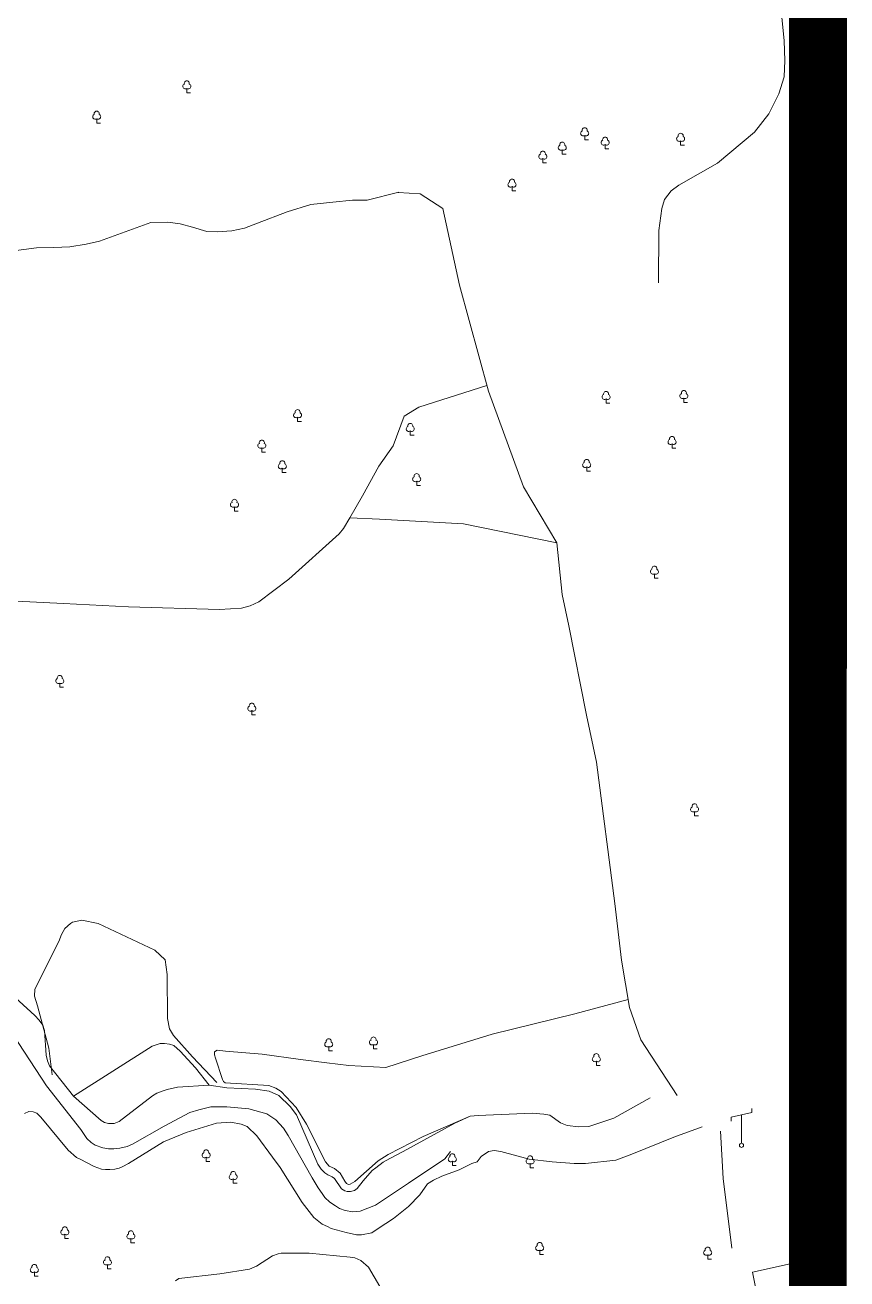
# Model space of a CAD drawing. Header units: millimetres. Extents: x 10 to 1007146, y 455139 to 1110758.
# Drawn here: x 503424.44 to 503435.78, y 555393.27 to 555410.57 of the extents above; entities that cross this region are included whole.
import ezdxf

# ---------------------------------------------------------------- set-up
doc = ezdxf.new("R2010")
doc.units = ezdxf.units.MM
doc.header["$LTSCALE"] = 10
doc.layers.add('CADRE', color=7, linetype='Continuous')
for name, color, linetype, lineweight in [('Hceau', 152, 'Continuous', 0), ('OACCIDENT', 5, 'Continuous', 0), ('PBDUR', 1, 'Continuous', 0), ('PCLOTURE GRILLAGE', 30, 'Continuous', 0), ('PELECTRIQUE-BT', 7, 'Continuous', 0), ('PISTE', 1, 'Continuous', 0), ('PLIMCULTURE', 2, 'Continuous', 0), ('PMUR', 4, 'Continuous', 0), ('PVCLOTURE', 70, 'Continuous', 0), ('Varbre', 70, 'Continuous', 0), ('Vlimveget', 70, 'Continuous', 0)]:
    doc.layers.add(name, color=color, linetype=linetype, lineweight=lineweight)

# ---------------------------------------------------------------- blocks, each defined once
blk = doc.blocks.new('a_i_b_169')
at = {"layer": 'Varbre', "color": 70, "linetype": 'Continuous', "lineweight": 0, "flags": 128}
blk.add_lwpolyline([(186.542538, 0.000518), (0, 0), (7.3e-05, 213.192155)], dxfattribs=at)
at = {"layer": 'Varbre', "color": 70, "linetype": 'Continuous', "lineweight": 0}
for centre, radius, start, end in [((-74.071781, 313.257725), 124.4980238706148, 111.637039, 306.510073), ((-0.000617, 461.8737860000001), 124.4033794897658, 344.52592, 195.330408), ((74.375888, 312.909383), 124.3997082369691, 233.281948, 68.53724)]:
    blk.add_arc(centre, radius, start, end, dxfattribs=at)
blk = doc.blocks.new('POTEAU BT_1')
at = {"layer": 'PELECTRIQUE-BT', "color": 7, "linetype": 'Continuous', "lineweight": 0}
for p, q in [((-125.816461, 345.957158), (0, 375)), ((-125.816461, 345.957158), (-125.816461, 295.957158)), ((0, 375), (125.816461, 404.042842)), ((0, 25), (0, 375)), ((125.816461, 404.042842), (125.816461, 454.042842))]:
    blk.add_line(p, q, dxfattribs=at)
blk.add_circle((0, 0), 25, dxfattribs=at)

msp = doc.modelspace()

# ---------------------------------------------------------------- linework, layer by layer
at = {"elevation": -0.3541890150082452}
msp.add_lwpolyline([(503345.1074652424, 555474.3865933891), (503435.1138354588, 555474.3934711379), (503435.1209353135, 555381.4804874847), (503345.1145650972, 555381.473609736)], close=True, dxfattribs=at)
at = {"layer": 'CADRE', "color": 0, "lineweight": -2, "elevation": -0.3541890150082452}
msp.add_lwpolyline([(503249.3808671975, 555550.9481139041), (503435.3861208613, 555550.944734697), (503435.3811792241, 555278.93705192), (503249.3759255608, 555278.940431128)], close=True, dxfattribs=at)
at = {"layer": 'CADRE', "color": 0, "lineweight": -2, "const_width": 0.8, "elevation": -0.3541890150082452, "flags": 128}
msp.add_lwpolyline([(503345.1074652424, 555474.3865933891), (503435.381180128, 555474.3865933891), (503435.3794921524, 555381.473609736), (503345.1074652424, 555381.4752497661)], close=True, dxfattribs=at)
at = {"layer": 'Hceau', "color": 0, "extrusion": (0.2192111207532289, 0.2740604499962537, 0.9363959388452966), "elevation": 262571.9806948226, "flags": 128}
msp.add_lwpolyline([(-46222.49908163218, -700589.009159621), (-46222.49908163218, -700589.1469191537)], dxfattribs=at)
at = {"layer": 'Hceau', "color": 0}
msp.add_polyline3d([(503424.1978487517, 555396.7577407003, 2.957153262461685), (503424.735778115, 555395.9356997214, 2.948871629822744), (503425.2078493321, 555395.3318908776, 2.940589997183803), (503425.2940939298, 555395.2060767614, 2.940589997183803), (503425.352380165, 555395.1528083273, 2.940589997183803), (503425.4087085715, 555395.1149328232, 2.940589997183803), (503425.5151368451, 555395.0764379962, 2.940589997183803), (503425.590547687, 555395.0659248483, 2.940589997183803), (503425.6637978128, 555395.0657060127, 2.940589997183803), (503425.7463354351, 555395.0727952229, 2.940589997183803), (503425.8501670428, 555395.0982269914, 2.940589997183803), (503425.9233514711, 555395.1286482327, 2.940589997183803), (503426.3598612629, 555395.3751026118, 2.932308476481507), (503426.7144720456, 555395.5659342272, 2.924026843842566), (503426.8393947513, 555395.6046101602, 2.924026843842566), (503427.0041506894, 555395.6430551894, 2.924026843842566), (503427.2227191529, 555395.6449966418, 2.924026843842566), (503427.5299524464, 555395.6142216463, 2.915745211203625), (503427.7753483045, 555395.5474897784, 2.907463578564684), (503427.9005338001, 555395.4636052917, 2.907463578564684), (503428.0065861384, 555395.3510837104, 2.907463578564684), (503428.0719784955, 555395.2503134892, 2.907463578564684), (503428.4021603607, 555394.6659162662, 2.907463578564684), (503428.4853310253, 555394.5274527384, 2.907463578564684), (503428.5400359971, 555394.4487885163, 2.907463578564684), (503428.579021822, 555394.3949739237, 2.907463578564684), (503428.6458347263, 555394.3298938029, 2.907463578564684), (503428.7234719818, 555394.2784461537, 2.907463578564684), (503428.7810330237, 555394.2392475407, 2.907463578564684), (503428.8559365353, 555394.2159879045, 2.907463578564684), (503428.9617410594, 555394.1941120395, 2.907463578564684), (503429.0623464566, 555394.203070629, 2.907463578564684), (503429.2765127029, 555394.2881554863, 2.907463578564684), (503429.7307051534, 555394.5913862664, 2.890900313286803), (503430.2324665027, 555394.9272842422, 2.874337159945565)], dxfattribs=at)
at = {"layer": 'OACCIDENT', "color": 0}
for points in [[(503429.6555439889, 555395.0288748249, 3.007191852879406), (503429.4739975436, 555394.9334369773, 3.007191852879406), (503429.3836158632, 555394.8792845248, 3.007191852879406), (503429.2806553505, 555394.8025299832, 3.007191852879406), (503429.2311435129, 555394.7647157923, 3.007191852879406), (503429.1047453476, 555394.6208672093, 3.015473485518348), (503429.0213825696, 555394.5150913439, 3.015473485518348), (503428.9866306577, 555394.489523702, 3.015473485518348), (503428.9329617575, 555394.4775471932, 3.015473485518348), (503428.8836906643, 555394.4782308311, 3.015473485518348), (503428.8540532619, 555394.4832649318, 3.015473485518348), (503428.8073062325, 555394.5146536559, 3.015473485518348), (503428.7105099959, 555394.6571449662, 2.998910220240466), (503428.6789476813, 555394.6789424398, 2.998910220240466), (503428.6203896911, 555394.7069520134, 2.998910220240466), (503428.578721215, 555394.7355709176, 2.998910220240466), (503428.5275098847, 555394.7851080365, 2.998910220240466), (503428.4809011495, 555394.8524314563, 2.998910220240466), (503428.1850555542, 555395.5329884631, 3.015473485518348), (503428.0975974955, 555395.6494354042, 3.015473485518348), (503427.9413729471, 555395.7981502163, 3.032036638859585), (503427.8076744669, 555395.8612494325, 3.040318271498526), (503427.6219249845, 555395.8879194795, 3.056881536776407), (503427.2229846996, 555395.9038476904, 3.056881536776407), (503426.9818973621, 555395.9417123225, 3.056881536776407), (503426.5436026822, 555395.9142865904, 3.032036638859585), (503426.4010368998, 555395.8853221638, 3.032036638859585), (503426.3313129631, 555395.8611508338, 3.032036638859585), (503426.2576007958, 555395.8345715536, 3.032036638859585), (503426.1990221742, 555395.7971194563, 3.032036638859585), (503425.7398949351, 555395.4419594344, 3.065163169415348), (503425.6688880305, 555395.4127403352, 3.065163169415348), (503425.5899649152, 555395.4120216038, 3.065163169415348), (503425.534999981, 555395.4282915366, 3.065163169415348), (503425.4921163078, 555395.4556141215, 3.065163169415348), (503425.1110272216, 555395.7910106569, 3.106571220673408), (503424.7771606715, 555396.2078172851, 3.131416006653586), (503424.7489766064, 555396.2794008545, 3.131416006653586), (503424.7299848484, 555396.3544641172, 3.131416006653586), (503424.7099374072, 555396.6947834545, 3.131416006653586), (503424.6858825437, 555396.7726095984, 3.131416006653586), (503424.6329593416, 555396.8400478305, 3.131416006653586), (503424.5734265544, 555396.9039040327, 3.131416006653586), (503424.1979111468, 555397.2493297337, 3.147979271931467)], [(503429.6555439889, 555395.0288748249, 3.007191852879406), (503430.3694849702, 555395.4171425664, 2.980345080013408), (503430.5828053071, 555395.5140006314, 2.96845181154159), (503430.6905585318, 555395.5229444319, 2.960756167236296), (503431.4364122628, 555395.5559271418, 2.922277945709825), (503431.5983320499, 555395.5447274927, 2.914582301404532), (503431.6822278823, 555395.5272955175, 2.914582301404532), (503431.8287022251, 555395.4249895648, 2.918779925571056), (503431.9184819462, 555395.3849190767, 2.922977549737579), (503432.0803284372, 555395.367565593, 2.920179133626563), (503432.2219336963, 555395.3730251538, 2.918779925571056), (503432.5659726762, 555395.4899126287, 2.904088240988222), (503433.0650179266, 555395.7681076161, 2.883799724183355)], [(503424.4320976916, 555395.5533700024, 3.114852741375704), (503424.4923855672, 555395.5778801152, 3.114852741375704), (503424.5528412585, 555395.5742598906, 3.114852741375704), (503424.6011507357, 555395.5570482858, 3.114852741375704), (503424.6595708427, 555395.5023725944, 3.114852741375704), (503425.0358480869, 555395.0442072735, 3.114852741375704), (503425.1505205316, 555394.9451668811, 3.114852741375704), (503425.2010994455, 555394.9201972329, 3.114852741375704), (503425.3918287284, 555394.8207672919, 3.106571220673408), (503425.4935972315, 555394.7861445571, 3.106571220673408), (503425.5487507613, 555394.7788946055, 3.106571220673408), (503425.6119846735, 555394.7802801759, 3.106571220673408), (503425.6791826383, 555394.7840688813, 3.106571220673408), (503425.7390124514, 555394.797091573, 3.106571220673408), (503425.7902378952, 555394.8206743818, 3.106571220673408), (503425.8667375929, 555394.8637317327, 3.106571220673408), (503426.3504355484, 555395.1594702733, 3.081726322756585), (503426.6638685276, 555395.2917829657, 3.065163169415348), (503427.081527914, 555395.4187799154, 3.056881536776407), (503427.2779721479, 555395.4303456689, 3.040318271498526), (503427.4238675379, 555395.4029620027, 3.023755118157288), (503427.505190795, 555395.3729662858, 3.007191852879406), (503427.6380542518, 555395.2450974409, 3.007191852879406), (503427.8532324337, 555394.9504103313, 2.990628587601525), (503427.9583994751, 555394.8069957356, 3.007191852879406), (503428.2653263, 555394.3233929976, 3.032036638859585), (503428.4260842821, 555394.1190204979, 3.032036638859585), (503428.5383345652, 555394.0239090086, 3.032036638859585), (503428.61445744, 555393.9928363996, 3.032036638859585), (503428.6649854083, 555393.9665903338, 3.032036638859585), (503428.8729444175, 555393.9112354203, 3.015473485518348), (503429.0122503708, 555393.8802719642, 3.007191852879406), (503429.0805320524, 555393.8789052864, 2.982347066899229), (503429.2235172605, 555393.9078820581, 2.965783801621347), (503429.3147887804, 555393.9657075556, 2.957502168982406), (503429.5239953524, 555394.1033361024, 2.932657383002228)], [(503429.5239953524, 555394.1033361024, 2.932657383002228), (503429.7313600021, 555394.2673968918, 2.932772006126136), (503429.8890195196, 555394.4314696662, 2.932772006126136), (503429.9922565595, 555394.5808961852, 2.920179133626563), (503430.0768891391, 555394.6311078047, 2.916681113487793), (503430.1933717653, 555394.6881009649, 2.915281905432285), (503430.4301299382, 555394.7764102045, 2.911084281265762), (503430.6033105888, 555394.8614066341, 2.908285865154745), (503430.6804285853, 555394.8830053296, 2.904787845015975), (503430.7336146396, 555394.9602622454, 2.908285865154745), (503430.8338126738, 555395.026684264, 2.906886657099237), (503430.9128822426, 555395.0400571084, 2.906886657099237), (503431.003942196, 555395.0276510763, 2.905487449043729), (503431.3942063493, 555394.9213469061, 2.900590220849451), (503431.712800963, 555394.8835789773, 2.892894576544157), (503432.0162055128, 555394.8624132265, 2.889396556405387), (503432.1741782993, 555394.8615002534, 2.887997348349879), (503432.5933200832, 555394.907659582, 2.900590220849451), (503432.8139557617, 555394.989109903, 2.900590220849451), (503433.3906088914, 555395.2252852151, 2.891495368488649), (503433.7813604402, 555395.3662402874, 2.886598140294371)]]:
    msp.add_polyline3d(points, dxfattribs=at)
at = {"layer": 'PBDUR', "color": 0, "lineweight": 13, "elevation": 4.537503912202208, "flags": 128}
msp.add_lwpolyline([(503435.1200603036, 555392.9313957152), (503434.5903435691, 555392.8117307877), (503434.4792236889, 555393.3615428946), (503435.120016586, 555393.503510177)], dxfattribs=at)
at = {"layer": 'PCLOTURE GRILLAGE', "color": 0, "linetype": 'Continuous', "lineweight": 0}
msp.add_polyline3d([(503427.0847966006, 555395.9780384776, 3.17193964648392), (503426.7520770725, 555396.3346907764, 3.205066065103038), (503426.4867046538, 555396.6271584885, 3.271319014277921), (503426.4334073988, 555396.718985784, 3.271319014277921), (503426.4054205508, 555396.8610818429, 3.271319014277921), (503426.4012021229, 555397.468787468, 3.287882167619158), (503426.3729804032, 555397.6698524051, 3.30444543289704), (503426.2308373098, 555397.806206234, 3.321008586238277), (503425.4506791884, 555398.1754145285, 3.35413511679404), (503425.2219275968, 555398.2177798443, 3.337571851516159), (503425.0966132489, 555398.1919708868, 3.337571851516159), (503425.0674610807, 555398.175178834, 3.337571851516159), (503424.9869425421, 555398.1040207127, 3.337571851516159), (503424.9448949815, 555398.023651914, 3.337571851516159), (503424.9047173561, 555397.9252650402, 3.337571851516159), (503424.5754794019, 555397.2666513416, 3.30444543289704), (503424.5715962518, 555397.1693935478, 3.30444543289704), (503424.6103326321, 555397.0371264596, 3.30444543289704), (503424.7683022147, 555396.4541058824, 3.271319014277921), (503424.8130461125, 555396.0832000652, 3.205066065103038)], dxfattribs=at)
at = {"layer": 'PISTE', "color": 0}
msp.add_polyline3d([(503434.8843331222, 555410.678169438, 4.958216111282691), (503434.9138806333, 555410.3494803725, 4.919737889756221), (503434.9238231269, 555410.0777336592, 4.876362440035472), (503434.9160859762, 555409.8547835915, 4.863769567535901), (503434.8432486004, 555409.620106208, 4.86027154739713), (503434.7039208976, 555409.3424240652, 4.858172735313867), (503434.5060423399, 555409.091660786, 4.859571943369376), (503433.9955179305, 555408.6633176954, 4.845579862814296), (503433.4601502676, 555408.3570112976, 4.844180654758787), (503433.3577580858, 555408.2798822593, 4.835085802397986), (503433.2639771711, 555408.1590560518, 4.819694513787398), (503433.2280407134, 555408.0386944358, 4.795907976843761), (503433.1838179506, 555407.734844967, 4.736441634484671), (503433.1802389314, 555407.0091693879, 4.581829144351035)], dxfattribs=at)
at = {"layer": 'PLIMCULTURE', "color": 0, "elevation": 4.962235980057843, "flags": 128}
msp.add_lwpolyline([(503429.5884470905, 555408.2588871832), (503429.8918475112, 555408.2404859313), (503430.206919237, 555408.0388853571)], dxfattribs=at)
at = {"layer": 'PLIMCULTURE', "color": 0, "extrusion": (0.06086183218396311, 0.02622770507334047, 0.9978015558565726), "elevation": 45209.41931313821, "flags": 128}
msp.add_lwpolyline([(310815.7111758952, -680628.5807533028), (310815.7111758953, -680629.2902721189)], dxfattribs=at)
at = {"layer": 'PLIMCULTURE', "color": 0}
for points in [[(503429.5987527875, 555408.2614772891, 4.961652006583797), (503429.1603099597, 555408.1512841354, 4.986496792563975), (503428.9574286329, 555408.1537416488, 5.003060057841856), (503428.6895012349, 555408.1257357828, 5.019623323119738), (503428.3817048062, 555408.090356402, 5.011341690480797), (503428.0560417853, 555407.9911578882, 5.019623323119738), (503427.6463780702, 555407.83438282, 5.036186476460975), (503427.4675443409, 555407.7676755106, 5.036186476460975), (503427.2936435629, 555407.7286009225, 5.061031374377797), (503427.0901574808, 555407.7159088841, 5.085876160357976), (503426.9473892741, 555407.7211970553, 5.119002578977094), (503426.753098888, 555407.7789670391, 5.210100314132155), (503426.5813501326, 555407.8257873118, 5.243226732751273), (503426.4085935262, 555407.8473582943, 5.251508365390214), (503426.1749173845, 555407.8458991419, 5.276353263307037), (503425.4662113739, 555407.5876176694, 5.317761314565097), (503425.283137414, 555407.5438063409, 5.317761314565097), (503425.0581882339, 555407.506602343, 5.326042835267393), (503424.8395490837, 555407.4995153816, 5.342606100545274), (503424.5980094376, 555407.4945402581, 5.350887733184216), (503424.1422904119, 555407.4342583341, 5.375732519164393)], [(503429.5219175665, 555404.7605031935, 4.265996655899079), (503429.6713636799, 555405.1728305578, 4.43390162256004), (503429.8735640548, 555405.2954254777, 4.501063609224424), (503430.8127466257, 555405.5930473455, 4.603587165424119)], [(503424.3162311316, 555402.6175445581, 4.083801297525602), (503424.969387567, 555402.5888143257, 4.025829980989661), (503425.8654775437, 555402.539370647, 3.967858664453721), (503427.1251531041, 555402.5027674675, 3.92645061319566), (503427.4287343739, 555402.5229843719, 3.901605827215482), (503427.5454419518, 555402.5541451463, 3.8850425619376), (503427.6670054267, 555402.6105583033, 3.876761041235305), (503428.0822529552, 555402.9215915616, 3.893324194576542), (503428.7756811912, 555403.5488865754, 3.934732245834601), (503428.8337012174, 555403.6204423675, 3.943013878473542), (503428.923042794, 555403.7696598464, 3.976140297092661), (503429.0981362023, 555404.0745912209, 4.067238032247722), (503429.3209867285, 555404.4832668883, 4.1914621860219), (503429.5219175665, 555404.7605031935, 4.265996655899079)], [(503426.9818973621, 555395.9417123225, 3.056881536776407), (503426.7934089772, 555396.1798037294, 3.056881536776407), (503426.5812876004, 555396.4139180124, 3.073444690117644), (503426.4909967497, 555396.4880317532, 3.090007955395526), (503426.4322304759, 555396.5083180183, 3.098289588034467), (503426.3665387593, 555396.5173381143, 3.098289588034467), (503426.3031265556, 555396.5185737506, 3.098289588034467), (503426.1954070084, 555396.4805340369, 3.090007955395526), (503425.1110272216, 555395.7910106569, 3.106571220673408)], [(503429.4195344526, 555396.187112715, 3.081726322756585), (503428.9096085009, 555396.2137641469, 3.081726322756585), (503428.6049385552, 555396.2489528882, 3.090007955395526), (503428.2410625492, 555396.2954738247, 3.081726322756585), (503427.7109662764, 555396.3691230022, 3.081726322756585), (503427.2082312388, 555396.4134548169, 3.090007955395526), (503427.0919481467, 555396.424485459, 3.090007955395526), (503427.0534242102, 555396.4016323283, 3.090007955395526), (503427.0531835771, 555396.3631441259, 3.090007955395526), (503427.0682255191, 555396.3176331788, 3.090007955395526), (503427.1665690561, 555396.0198645925, 3.056881536776407), (503427.1770969838, 555395.9912151007, 3.056881536776407), (503427.2037264158, 555395.9760425563, 3.056881536776407), (503427.8026406057, 555395.936877027, 3.048599904137467), (503427.8984257297, 555395.899711306, 3.048599904137467), (503427.9732368158, 555395.8569615898, 3.048599904137467), (503428.1835234584, 555395.6343127253, 3.040318271498526), (503428.3235284653, 555395.4054700728, 3.040318271498526), (503428.5853895403, 555394.8830588144, 3.032036638859585), (503428.6375223487, 555394.8245266491, 3.032036638859585), (503428.7089605764, 555394.7947434161, 3.032036638859585), (503428.7906708865, 555394.7299045378, 3.032036638859585), (503428.8523590743, 555394.6183796085, 3.032036638859585), (503428.8743360852, 555394.5841427785, 3.032036638859585), (503428.9011701935, 555394.5740951571, 3.032036638859585), (503428.9272213295, 555394.5769111231, 3.032036638859585), (503428.9923082046, 555394.6153926392, 3.032036638859585), (503429.3136586633, 555394.9003565136, 3.023755118157288), (503429.4494214264, 555394.9873636003, 3.023755118157288), (503429.9326469691, 555395.2338224447, 3.015473485518348)], [(503426.5176339598, 555393.2450376662, 3.164542425272705), (503426.5625652778, 555393.2750047484, 3.164542425272705), (503427.1259224724, 555393.3381745795, 3.131416006653586), (503427.5389283214, 555393.4050485467, 3.123134374014645), (503427.6332169656, 555393.4469708761, 3.114852741375704), (503427.8537163517, 555393.589338452, 3.098289588034467), (503427.9332699932, 555393.6165927087, 3.098289588034467), (503427.9747192475, 555393.623783216, 3.098289588034467), (503428.359401924, 555393.6256178134, 3.139697639292526), (503428.9269773204, 555393.5689126634, 3.139697639292526), (503428.9896994809, 555393.5612114018, 3.139697639292526), (503429.0744711324, 555393.5258519443, 3.139697639292526), (503429.1774042103, 555393.4298876813, 3.139697639292526), (503429.3378975188, 555393.1647148698, 3.197668843891823)]]:
    msp.add_polyline3d(points, dxfattribs=at)
at = {"layer": 'PMUR', "color": 0, "extrusion": (0.009470463141762442, 0.1994278451353126, 0.9798667485492945), "elevation": 115532.0986618127, "flags": 128}
msp.add_lwpolyline([(-476522.5587473513, -566997.9965684842), (-476522.3919966753, -566998.9718194093), (-476522.3245782418, -566999.6367633744)], dxfattribs=at)
at = {"layer": 'PVCLOTURE', "color": 0, "linetype": 'Continuous', "lineweight": 0}
for points in [[(503430.206919237, 555408.0388853571, 5.510312827408931), (503430.436175673, 555406.9812319886, 5.346443848399922), (503430.8339508247, 555405.5148806964, 5.053176220354175), (503431.317016313, 555404.195197888, 4.531432804417681), (503431.777161763, 555403.4263407964, 4.531432804417681)], [(503431.777161763, 555403.4263407964, 4.522907485703794), (503431.8497418301, 555402.7128081033, 4.069365835921893), (503431.9453162425, 555402.279274931, 3.956832904976317), (503432.1886075478, 555401.0454585344, 3.840889936094501)], [(503432.3259353252, 555400.3967333753, 3.70107625391243), (503432.5788575051, 555398.4486151722, 3.547622308048755), (503432.6715626767, 555397.6689643841, 3.5152264999079), (503432.7806764413, 555397.0135115796, 3.533981932430507), (503432.9395452308, 555396.5664648791, 3.566377740571362), (503433.4404461282, 555395.8021795959, 3.58001811618961)]]:
    msp.add_polyline3d(points, dxfattribs=at)
at = {"layer": 'Vlimveget', "color": 0, "extrusion": (0.01256241286796677, -0.05934380375605761, 0.9981585539074929), "elevation": -26631.87061197471, "flags": 128}
msp.add_lwpolyline([(607540.8998855092, 438291.0999192026), (607540.8998855092, 438290.4355946948)], dxfattribs=at)
at = {"layer": 'Vlimveget', "color": 0}
for points in [[(503428.923042794, 555403.7696598464, 3.976140297092661), (503429.3304106789, 555403.7507760327, 3.933766344529723), (503430.4895713446, 555403.6883454182, 3.866604357865338), (503431.777161763, 555403.4263407964, 3.799442371200953)], [(503429.4195344526, 555396.187112715, 3.081726322756585), (503429.9142235857, 555396.349462233, 3.059940205585748), (503430.8862128698, 555396.6458094106, 3.019643013587117), (503432.0284152798, 555396.9286435065, 3.019643013587117), (503432.7621321161, 555397.1249085041, 3.019643013587117)]]:
    msp.add_polyline3d(points, dxfattribs=at)

# ---------------------------------------------------------------- block references
at = {"layer": 'PELECTRIQUE-BT', "color": 0, "linetype": 'Continuous', "lineweight": 0, "xscale": 0.00111936644440641, "yscale": 0.00111936644440641, "zscale": 0.00111936644440641, "rotation": 0.004378200956779001}
msp.add_blockref('POTEAU BT_1', (503434.3266542117, 555395.112773887, 2.962490065858681), dxfattribs=at)
at = {"layer": 'Varbre', "color": 0, "linetype": 'Continuous', "lineweight": 0, "xscale": 0.0002798416111016025, "yscale": 0.0002798416111016025, "zscale": 0.0002798416111016025, "rotation": 0.004378200956779001}
for p in [(503426.6720089282, 555409.6339117875, 5.514167253823601), (503425.4288589188, 555409.2148302085, 5.547293672442719), (503432.1622731481, 555408.9860089379, 4.985372724780501), (503431.8534728592, 555408.7881901556, 5.003073714112478), (503432.4447706943, 555408.8583881612, 4.949970634179905), (503433.4864386121, 555408.9104251678, 4.888017059581343), (503431.5850657184, 555408.664735988, 5.011924320715111), (503431.1597766876, 555408.2790172733, 4.967671735448525), (503432.4574223846, 555405.3493550847, 4.250779764580529), (503433.5312108041, 555405.36255253, 4.100321019448796), (503428.2009165569, 555405.0982273802, 4.346460185958989), (503429.7559901683, 555404.9087052728, 4.3392849351137), (503427.7074547914, 555404.6768271206, 4.305052134700929), (503433.3678424705, 555404.7288750956, 3.896759082447848), (503427.99031096, 555404.3927617017, 4.213954399545869), (503432.1901069699, 555404.4113300891, 4.002965242312993), (503429.8442000011, 555404.2149989853, 4.197676684647955), (503427.3306027614, 555403.8619048109, 4.139419817732046), (503433.1247815419, 555402.939052369, 3.494060511747264), (503424.9187182409, 555401.4312079035, 3.68393125389339), (503427.5695758387, 555401.049585504, 3.634241569996389), (503433.6786807388, 555399.6596873726, 3.193142909547155), (503428.6301725985, 555396.4181771659, 3.112500168919495), (503429.2483076997, 555396.444325675, 3.112500168919495), (503432.3235588755, 555396.2135183953, 2.954178993882253), (503426.939889807, 555394.8880905561, 3.095936903641614), (503430.336365585, 555394.8329005984, 2.892225307347046), (503431.4091829988, 555394.8044966036, 2.927627397947643), (503427.3126737683, 555394.5891268612, 3.079373638363732), (503424.9894419964, 555393.8263241893, 3.228442690054733), (503425.9011725882, 555393.7689868142, 3.145626587538615), (503431.5414668979, 555393.6080791602, 3.131189334948594), (503433.859747067, 555393.5443467536, 3.23739549481374), (503425.5770605042, 555393.4112548429, 3.211879424776852), (503424.5684835374, 555393.3062703023, 3.344385211189971)]:
    msp.add_blockref('a_i_b_169', p, dxfattribs=at)

doc.saveas('drawing.dxf')
